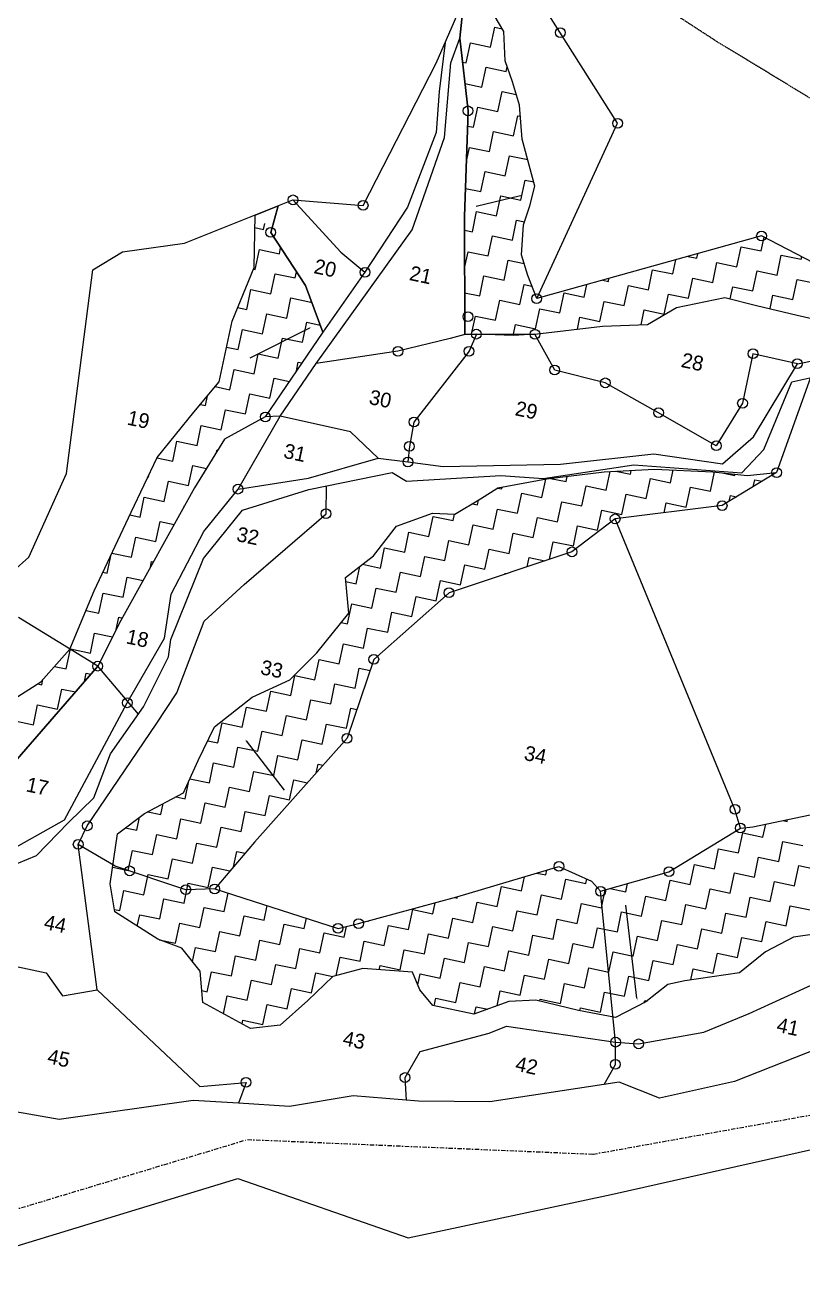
# Model space of a CAD drawing. Header units: metres. Extents: x 331641 to 336020, y 1791627 to 1796809.
# Drawn here: x 334466 to 335363, y 1794570 to 1796014 of the extents above; entities that cross this region are included whole.
import ezdxf
from ezdxf.enums import TextEntityAlignment as Align

# ---------------------------------------------------------------- set-up
doc = ezdxf.new("R2010")
doc.units = ezdxf.units.M
doc.header["$MEASUREMENT"] = 0
doc.linetypes.add('DASHDOT', pattern=[1, 0.5, -0.25, 0, -0.25])
doc.linetypes.add('DASHED', pattern=[0.75, 0.5, -0.25])
for name, color, linetype in [('LINE_FOOTPATH', 1, 'DASHED'), ('POLY_HATCH', 12, 'Continuous'), ('POLY_PARCEL', 6, 'Continuous'), ('POLY_WATER', 4, 'Continuous'), ('SYM_ARROW', 1, 'Continuous'), ('TEXT_PARCEL', 7, 'Continuous'), ('V_BOUND_LINE', 7, 'Continuous'), ('V_BOUND_STREAM_LINE', 7, 'DASHDOT')]:
    doc.layers.add(name, color=color, linetype=linetype)
doc.styles.add('TEXT_MAP', font='', dxfattribs={"height": 0.3})
doc.styles.get('TEXT_MAP').set_extended_font_data('Kruti Dev 050')

msp = doc.modelspace()

# ---------------------------------------------------------------- linework, layer by layer
for centre in [(335083.2, 1796004.7), (334976.8, 1795914.5), (335149.4, 1795900.2), (334774.8, 1795811.8), (334855.8, 1795805.4), (334749.1, 1795774.3), (335315.4, 1795770.2), (334857.9, 1795728.2), (335056, 1795697.9), (334976.7, 1795677.1), (334986.4, 1795656.9), (335054, 1795656.8), (334895.9, 1795637.1), (334978, 1795637.1), (335305.5, 1795634.3), (335076.8, 1795615.5), (335356.8, 1795622.8), (335135.1, 1795600.7), (335196.6, 1795566.2), (335293.5, 1795577.2), (334742.9, 1795561.4), (334914.4, 1795555.5), (334909.2, 1795527.4), (335263.2, 1795528.1), (334907.4, 1795509.5), (335332.8, 1795497.2), (334711.4, 1795478.1), (335270, 1795459.1), (334813, 1795449.7), (335146.5, 1795443.8), (335096.7, 1795405.7), (334954.9, 1795358.6), (334868.1, 1795281.7), (334549.6, 1795273.9), (334583.7, 1795231.6), (334837.2, 1795190.7), (335284.7, 1795108.6), (334537.5, 1795089.7), (335291, 1795087.1), (334527, 1795068.3), (334586.3, 1795037.7), (335081.7, 1795042.8), (335208.6, 1795036.7), (334651.2, 1795016), (334684.5, 1795016.9), (335129.7, 1795014.2), (334850.5, 1794976.9), (334826.8, 1794971.4), (335147, 1794840.1), (335173.6, 1794838.1), (335146.8, 1794814.5), (334720.7, 1794793.7), (334904.1, 1794799.3)]:
    msp.add_circle(centre, 5.63)
at = {"layer": 'LINE_FOOTPATH', "ltscale": 0.5}
for p, q in [((335175.5, 1796052), (335264.3, 1795994.3)), ((335264.3, 1795994.3), (335307.3, 1795968.3)), ((335307.3, 1795968.3), (335390.7, 1795917.5))]:
    msp.add_line(p, q, dxfattribs=at)
at = {"layer": 'POLY_HATCH'}
for p, q in [((334971.8, 1796042.2), (334967.3, 1795998.2)), ((335018, 1796006.2), (335006.9, 1796024.8)), ((335019.5, 1795972.1), (335018, 1796006.2)), ((334967.3, 1795998.2), (334976.8, 1795914.5)), ((335028.1, 1795947.9), (335019.5, 1795972.1)), ((335036.2, 1795921.2), (335028.1, 1795947.9)), ((335039.2, 1795881.8), (335036.2, 1795921.2)), ((334976.8, 1795914.5), (334972.8, 1795792.5)), ((335054, 1795827.5), (335039.2, 1795881.8)), ((335048, 1795805.1), (335054, 1795827.5)), ((334731.2, 1795794.3), (334757.7, 1795805)), ((334757.7, 1795805), (334749.1, 1795774.3)), ((335040.8, 1795782.9), (335048, 1795805.1)), ((334730, 1795733.8), (334731.2, 1795794.3)), ((334972.8, 1795792.5), (334973, 1795656.4)), ((334749.1, 1795774.3), (334789.1, 1795712.9)), ((335038.5, 1795748.4), (335040.8, 1795782.9)), ((335315.4, 1795770.2), (335056, 1795697.9)), ((335412.4, 1795720), (335315.4, 1795770.2)), ((335045.9, 1795724.4), (335038.5, 1795748.4)), ((334704.6, 1795672), (334730, 1795733.8)), ((335056, 1795697.9), (335045.9, 1795724.4)), ((334789.1, 1795712.9), (334809.2, 1795659.2)), ((335183.9, 1795668), (335217.3, 1795687.7)), ((335217.3, 1795687.7), (335273.1, 1795699.1)), ((335273.1, 1795699.1), (335309.6, 1795690)), ((335309.6, 1795690), (335356.5, 1795678.8)), ((335356.5, 1795678.8), (335418.7, 1795664.6)), ((334689.8, 1795601.7), (334704.6, 1795672)), ((334809.2, 1795659.2), (334742.9, 1795561.4)), ((335054, 1795656.8), (335132, 1795666)), ((335132, 1795666), (335183.9, 1795668)), ((334973, 1795656.4), (334986.4, 1795656.9)), ((334986.4, 1795656.9), (335054, 1795656.8)), ((334660.3, 1795566.8), (334689.8, 1795601.7)), ((334618, 1795514.4), (334660.3, 1795566.8)), ((334742.9, 1795561.4), (334696, 1795535.7)), ((334696, 1795535.7), (334661.1, 1795479.6)), ((334588, 1795451.4), (334618, 1795514.4)), ((335133.7, 1795497.9), (335192, 1795501.3)), ((335192, 1795501.3), (335259.4, 1795498.1)), ((335011.2, 1795479.4), (335067.2, 1795489.9)), ((335067.2, 1795489.9), (335133.7, 1795497.9)), ((335259.4, 1795498.1), (335298.7, 1795493.8)), ((335332.8, 1795497.2), (335270, 1795459.1)), ((335298.7, 1795493.8), (335332.8, 1795497.2)), ((334661.1, 1795479.6), (334576.2, 1795326.5)), ((334991.1, 1795466.8), (335011.2, 1795479.4)), ((334961.7, 1795449.1), (334991.1, 1795466.8)), ((335270, 1795459.1), (335146.5, 1795443.8)), ((334545.5, 1795360.7), (334588, 1795451.4)), ((334894.3, 1795435.5), (334935.8, 1795450.5)), ((334935.8, 1795450.5), (334961.7, 1795449.1)), ((335146.5, 1795443.8), (335096.7, 1795405.7)), ((334867.7, 1795401.2), (334894.3, 1795435.5)), ((334835.5, 1795376), (334867.7, 1795401.2)), ((335096.7, 1795405.7), (334954.9, 1795358.6)), ((334839.2, 1795335.1), (334835.5, 1795376)), ((334517.5, 1795293.5), (334545.5, 1795360.7)), ((334954.9, 1795358.6), (334868.1, 1795281.7)), ((334576.2, 1795326.5), (334549.6, 1795273.9)), ((334802.2, 1795289.2), (334839.2, 1795335.1)), ((334483.9, 1795255.8), (334517.5, 1795293.5)), ((334771.1, 1795258), (334802.2, 1795289.2)), ((334549.6, 1795273.9), (334422, 1795127.1)), ((334868.1, 1795281.7), (334837.2, 1795190.7)), ((334412.6, 1795210.6), (334483.9, 1795255.8)), ((334727.9, 1795238.1), (334771.1, 1795258)), ((334684.4, 1795203.8), (334727.9, 1795238.1)), ((334665.3, 1795165), (334684.4, 1795203.8)), ((334837.2, 1795190.7), (334730.6, 1795070.8)), ((334648.7, 1795127.8), (334665.3, 1795165)), ((334603.4, 1795103.9), (334648.7, 1795127.8)), ((335305.3, 1795088.4), (335420.4, 1795112.9)), ((334572.3, 1795080.3), (334603.4, 1795103.9)), ((335208.6, 1795036.7), (335291, 1795087.1)), ((335291, 1795087.1), (335305.3, 1795088.4)), ((334564.1, 1795022.7), (334572.3, 1795080.3)), ((334730.6, 1795070.8), (334684.5, 1795016.9)), ((334963.9, 1795007.6), (335081.7, 1795042.8)), ((335081.7, 1795042.8), (335119.3, 1795025.9)), ((335119.3, 1795025.9), (335129.7, 1795014.2)), ((335129.7, 1795014.2), (335208.6, 1795036.7)), ((334569.4, 1794990.4), (334564.1, 1795022.7)), ((334684.5, 1795016.9), (334826.8, 1794971.4)), ((334850.5, 1794976.9), (334963.9, 1795007.6)), ((334619.1, 1794958.8), (334569.4, 1794990.4)), ((334826.8, 1794971.4), (334850.5, 1794976.9)), ((335406.3, 1794968.9), (335352.3, 1794961.2)), ((334646.6, 1794948.6), (334619.1, 1794958.8)), ((335352.3, 1794961.2), (335320.1, 1794944.1)), ((334667.7, 1794922.1), (334646.6, 1794948.6)), ((335320.1, 1794944.1), (335289.9, 1794920.1)), ((334855.4, 1794925), (334820.9, 1794916)), ((334912.8, 1794921), (334855.4, 1794925)), ((334670.8, 1794885.7), (334667.7, 1794922.1)), ((334820.9, 1794916), (334792.1, 1794888.3)), ((334921.3, 1794900.6), (334912.8, 1794921)), ((335226.8, 1794910.8), (335207.4, 1794906.7)), ((335289.9, 1794920.1), (335226.8, 1794910.8)), ((334936, 1794882.4), (334921.3, 1794900.6)), ((335207.4, 1794906.7), (335182.1, 1794886.5)), ((334725.9, 1794856), (334670.8, 1794885.7)), ((334792.1, 1794888.3), (334759.9, 1794859.8)), ((334983.4, 1794872.4), (334936, 1794882.4)), ((335023.9, 1794886.8), (334983.4, 1794872.4)), ((335055.1, 1794888.4), (335023.9, 1794886.8)), ((335104.4, 1794876.8), (335055.1, 1794888.4)), ((335182.1, 1794886.5), (335146.9, 1794868.4)), ((335146.9, 1794868.4), (335104.4, 1794876.8)), ((334759.9, 1794859.8), (334725.9, 1794856))]:
    msp.add_line(p, q, dxfattribs=at)
at = {"layer": 'POLY_HATCH', "linetype": 'Continuous'}
for p, q in [((335002.7, 1795988), (335007.6, 1796011.1)), ((335007.6, 1796011.1), (335016.1, 1796009.3)), ((334974.7, 1795969.7), (334979.6, 1795992.8)), ((334979.6, 1795992.8), (335002.7, 1795988)), ((334970.4, 1795970.6), (334974.7, 1795969.7)), ((334992.9, 1795941.7), (334997.8, 1795964.9)), ((334997.8, 1795964.9), (335020.9, 1795960)), ((335020.9, 1795960), (335022, 1795965.2)), ((334973.2, 1795945.9), (334992.9, 1795941.7)), ((335011.1, 1795913.8), (335016, 1795936.9)), ((335016, 1795936.9), (335032.5, 1795933.4)), ((334983.1, 1795895.5), (334988, 1795918.6)), ((334988, 1795918.6), (335011.1, 1795913.8)), ((335029.4, 1795885.8), (335034.2, 1795908.9)), ((335034.2, 1795908.9), (335037.2, 1795908.2)), ((334976.2, 1795897), (334983.1, 1795895.5)), ((335001.4, 1795867.5), (335006.2, 1795890.6)), ((335006.2, 1795890.6), (335029.4, 1795885.8)), ((334974.9, 1795856.5), (334978.3, 1795872.4)), ((334978.3, 1795872.4), (335001.4, 1795867.5)), ((335019.6, 1795839.5), (335024.5, 1795862.6)), ((335024.5, 1795862.6), (335045.6, 1795858.2)), ((334991.6, 1795821.3), (334996.5, 1795844.4)), ((334996.5, 1795844.4), (335019.6, 1795839.5)), ((335037.8, 1795811.5), (335042.7, 1795834.7)), ((335042.7, 1795834.7), (335052.6, 1795832.6)), ((334973.9, 1795825.1), (334991.6, 1795821.3)), ((335009.8, 1795793.3), (335014.7, 1795816.4)), ((335014.7, 1795816.4), (335037.8, 1795811.5)), ((334981.8, 1795775.1), (334986.7, 1795798.2)), ((334986.7, 1795798.2), (335009.8, 1795793.3)), ((335028, 1795765.3), (335032.9, 1795788.4)), ((335032.9, 1795788.4), (335042, 1795786.5)), ((334730.9, 1795779.8), (334741, 1795777.7)), ((334741, 1795777.7), (334742.4, 1795784.5)), ((334972.9, 1795777), (334981.8, 1795775.1)), ((335000.1, 1795747.1), (335004.9, 1795770.2)), ((335004.9, 1795770.2), (335028, 1795765.3)), ((335315.1, 1795752.9), (335318.4, 1795768.6)), ((334731.2, 1795731.5), (334736.1, 1795754.6)), ((334736.1, 1795754.6), (334759.2, 1795749.7)), ((334759.2, 1795749.7), (334760.6, 1795756.6)), ((334972.9, 1795732.9), (334976.9, 1795752)), ((334976.9, 1795752), (335000.1, 1795747.1)), ((335230.8, 1795746.6), (335240.9, 1795744.5)), ((335240.9, 1795744.5), (335242, 1795749.7)), ((335287.1, 1795734.7), (335292, 1795757.8)), ((335292, 1795757.8), (335315.1, 1795752.9)), ((335333.3, 1795724.9), (335338.2, 1795748.1)), ((335338.2, 1795748.1), (335361.3, 1795743.2)), ((335361.3, 1795743.2), (335362, 1795746.1)), ((334729.3, 1795731.9), (334731.2, 1795731.5)), ((335018.3, 1795719.1), (335023.2, 1795742.2)), ((335023.2, 1795742.2), (335041.6, 1795738.3)), ((335184.9, 1795708), (335189.8, 1795731.1)), ((335189.8, 1795731.1), (335212.9, 1795726.3)), ((335212.9, 1795726.3), (335216.4, 1795742.6)), ((335259.1, 1795716.5), (335264, 1795739.6)), ((335264, 1795739.6), (335287.1, 1795734.7)), ((334749.4, 1795703.5), (334754.3, 1795726.6)), ((334754.3, 1795726.6), (334777.4, 1795721.7)), ((334777.4, 1795721.7), (334778.9, 1795728.6)), ((334990.3, 1795700.9), (334995.2, 1795724)), ((334995.2, 1795724), (335018.3, 1795719.1)), ((335132.3, 1795719.2), (335138.7, 1795717.8)), ((335138.7, 1795717.8), (335139.4, 1795721.1)), ((335231.1, 1795698.3), (335236, 1795721.4)), ((335236, 1795721.4), (335259.1, 1795716.5)), ((335305.4, 1795706.7), (335310.2, 1795729.8)), ((335310.2, 1795729.8), (335333.3, 1795724.9)), ((335351.6, 1795697), (335356.5, 1795720.1)), ((335356.5, 1795720.1), (335379.6, 1795715.2)), ((334721.4, 1795685.3), (334726.3, 1795708.4)), ((334726.3, 1795708.4), (334749.4, 1795703.5)), ((334972.9, 1795704.6), (334990.3, 1795700.9)), ((335036.5, 1795691.1), (335041.4, 1795714.2)), ((335041.4, 1795714.2), (335050.5, 1795712.3)), ((335082.7, 1795681.4), (335087.6, 1795704.5)), ((335087.6, 1795704.5), (335110.7, 1795699.6)), ((335110.7, 1795699.6), (335113.8, 1795714)), ((335156.9, 1795689.8), (335161.8, 1795712.9)), ((335161.8, 1795712.9), (335184.9, 1795708)), ((335203.1, 1795680), (335208, 1795703.1)), ((335208, 1795703.1), (335231.1, 1795698.3)), ((335279.3, 1795697.6), (335282.2, 1795711.6)), ((335282.2, 1795711.6), (335305.4, 1795706.7)), ((335325.2, 1795686.3), (335328.5, 1795701.8)), ((335328.5, 1795701.8), (335351.6, 1795697)), ((334711, 1795687.5), (334721.4, 1795685.3)), ((334767.7, 1795675.5), (334772.5, 1795698.6)), ((334772.5, 1795698.6), (334795.6, 1795693.7)), ((334795.6, 1795693.7), (334795.9, 1795694.8)), ((335008.5, 1795672.9), (335013.4, 1795696)), ((335013.4, 1795696), (335036.5, 1795691.1)), ((335128.9, 1795671.6), (335133.8, 1795694.7)), ((335133.8, 1795694.7), (335156.9, 1795689.8)), ((334739.7, 1795657.3), (334744.5, 1795680.4)), ((334744.5, 1795680.4), (334767.7, 1795675.5)), ((334980.9, 1795656.7), (334985.4, 1795677.8)), ((334985.4, 1795677.8), (335008.5, 1795672.9)), ((335054.7, 1795663.1), (335059.6, 1795686.2)), ((335059.6, 1795686.2), (335082.7, 1795681.4)), ((335102.9, 1795662.6), (335105.8, 1795676.5)), ((335105.8, 1795676.5), (335128.9, 1795671.6)), ((335176.4, 1795667.7), (335180, 1795684.9)), ((335180, 1795684.9), (335203.1, 1795680)), ((334711.7, 1795639.1), (334716.6, 1795662.2)), ((334716.6, 1795662.2), (334739.7, 1795657.3)), ((334785.9, 1795647.5), (334790.8, 1795670.6)), ((334790.8, 1795670.6), (334806.1, 1795667.4)), ((335029.3, 1795656.8), (335031.6, 1795668)), ((335031.6, 1795668), (335054.7, 1795663.1)), ((334757.9, 1795629.3), (334762.8, 1795652.4)), ((334762.8, 1795652.4), (334785.9, 1795647.5)), ((334698.3, 1795641.9), (334711.7, 1795639.1)), ((334729.9, 1795611.1), (334734.8, 1795634.2)), ((334734.8, 1795634.2), (334757.9, 1795629.3)), ((334701.9, 1795592.8), (334706.8, 1795616)), ((334706.8, 1795616), (334729.9, 1795611.1)), ((334778.9, 1795614.6), (334781, 1795624.4)), ((334781, 1795624.4), (334785, 1795623.6)), ((334748.1, 1795583.1), (334753, 1795606.2)), ((334753, 1795606.2), (334770.7, 1795602.4)), ((334685.2, 1795596.4), (334701.9, 1795592.8)), ((334720.1, 1795564.9), (334725, 1795588)), ((334725, 1795588), (334748.1, 1795583.1)), ((334668, 1795575.9), (334673.9, 1795574.6)), ((334673.9, 1795574.6), (334676.2, 1795585.7)), ((334692.1, 1795546.6), (334697, 1795569.7)), ((334697, 1795569.7), (334720.1, 1795564.9)), ((334664.1, 1795528.4), (334669, 1795551.5)), ((334669, 1795551.5), (334692.1, 1795546.6)), ((334636.1, 1795510.2), (334641, 1795533.3)), ((334641, 1795533.3), (334664.1, 1795528.4)), ((334617.8, 1795514.1), (334636.1, 1795510.2)), ((334686.6, 1795520.7), (334687.2, 1795523.5)), ((334687.2, 1795523.5), (334688.3, 1795523.3)), ((334654.4, 1795482.2), (334659.3, 1795505.3)), ((334659.3, 1795505.3), (334675, 1795502)), ((335164.1, 1795495.2), (335165, 1795499.7)), ((335210.3, 1795485.4), (335213.4, 1795500.3)), ((334607.4, 1795492.1), (334608.2, 1795492)), ((334608.2, 1795492), (334608.8, 1795495.2)), ((334626.4, 1795464), (334631.3, 1795487.1)), ((334631.3, 1795487.1), (334654.4, 1795482.2)), ((335061.9, 1795468.5), (335066.4, 1795489.7)), ((335072.1, 1795490.5), (335089.9, 1795486.7)), ((335089.9, 1795486.7), (335091.1, 1795492.8)), ((335136.1, 1795476.9), (335140.6, 1795498.3)), ((335147.4, 1795498.7), (335164.1, 1795495.2)), ((335182.3, 1795467.2), (335187.2, 1795490.3)), ((335187.2, 1795490.3), (335210.3, 1795485.4)), ((335256.5, 1795475.6), (335261.2, 1795497.9)), ((335270, 1795496.9), (335284.5, 1795493.9)), ((335284.5, 1795493.9), (335284.8, 1795495.3)), ((335305.9, 1795480.9), (335307.6, 1795489)), ((335307.6, 1795489), (335316.3, 1795487.1)), ((335011, 1795479.2), (335015.7, 1795478.3)), ((335015.7, 1795478.3), (335016.1, 1795480.3)), ((335033.9, 1795450.3), (335038.8, 1795473.4)), ((335038.8, 1795473.4), (335061.9, 1795468.5)), ((335108.1, 1795458.7), (335113, 1795481.8)), ((335113, 1795481.8), (335136.1, 1795476.9)), ((335154.3, 1795449), (335159.2, 1795472.1)), ((335159.2, 1795472.1), (335182.3, 1795467.2)), ((335228.5, 1795457.4), (335233.4, 1795480.5)), ((335233.4, 1795480.5), (335256.5, 1795475.6)), ((335278.2, 1795464.1), (335279.6, 1795470.7)), ((335279.6, 1795470.7), (335286.7, 1795469.2)), ((334598.4, 1795445.7), (334603.3, 1795468.8)), ((334603.3, 1795468.8), (334626.4, 1795464)), ((334649.3, 1795458.3), (334649.5, 1795459.1)), ((334649.5, 1795459.1), (334649.7, 1795459)), ((334981.9, 1795461.2), (334987.7, 1795460)), ((334987.7, 1795460), (334988.8, 1795465.4)), ((335080.1, 1795440.5), (335085, 1795463.6)), ((335085, 1795463.6), (335108.1, 1795458.7)), ((335203, 1795450.8), (335205.4, 1795462.3)), ((335205.4, 1795462.3), (335228.5, 1795457.4)), ((334586.5, 1795448.3), (334598.4, 1795445.7)), ((334931.7, 1795423.6), (334936.6, 1795446.7)), ((334936.6, 1795446.7), (334959.7, 1795441.8)), ((334959.7, 1795441.8), (334961.2, 1795449.2)), ((335005.9, 1795432), (335010.8, 1795455.1)), ((335010.8, 1795455.1), (335033.9, 1795450.3)), ((335052.1, 1795422.3), (335057, 1795445.4)), ((335057, 1795445.4), (335080.1, 1795440.5)), ((335126.3, 1795430.7), (335131.2, 1795453.8)), ((335131.2, 1795453.8), (335154.3, 1795449)), ((334616.6, 1795417.7), (334621.5, 1795440.9)), ((334621.5, 1795440.9), (334637.7, 1795437.4)), ((334903.7, 1795405.4), (334908.6, 1795428.5)), ((334908.6, 1795428.5), (334931.7, 1795423.6)), ((334977.9, 1795413.8), (334982.8, 1795436.9)), ((334982.8, 1795436.9), (335005.9, 1795432)), ((335098.3, 1795412.5), (335103.2, 1795435.6)), ((335103.2, 1795435.6), (335126.3, 1795430.7)), ((334588.6, 1795399.5), (334593.5, 1795422.6)), ((334593.5, 1795422.6), (334616.6, 1795417.7)), ((334949.9, 1795395.6), (334954.8, 1795418.7)), ((334954.8, 1795418.7), (334977.9, 1795413.8)), ((335024.1, 1795404), (335029, 1795427.2)), ((335029, 1795427.2), (335052.1, 1795422.3)), ((335070.9, 1795397.2), (335075.2, 1795417.4)), ((335075.2, 1795417.4), (335098.3, 1795412.5)), ((334560.6, 1795381.3), (334565.1, 1795402.7)), ((334565.9, 1795404.3), (334588.6, 1795399.5)), ((334875.7, 1795387.1), (334880.6, 1795410.2)), ((334880.6, 1795410.2), (334903.7, 1795405.4)), ((334921.9, 1795377.4), (334926.8, 1795400.5)), ((334926.8, 1795400.5), (334949.9, 1795395.6)), ((334996.1, 1795385.8), (335001, 1795408.9)), ((335001, 1795408.9), (335024.1, 1795404)), ((335045, 1795388.5), (335047.2, 1795399.2)), ((335047.2, 1795399.2), (335065.4, 1795395.3)), ((334610.3, 1795388), (334611.7, 1795394.6)), ((334611.7, 1795394.6), (334613.8, 1795394.2)), ((334847.7, 1795368.9), (334851.9, 1795388.8)), ((334855.2, 1795391.5), (334875.7, 1795387.1)), ((334968.1, 1795367.6), (334973, 1795390.7)), ((334973, 1795390.7), (334996.1, 1795385.8)), ((334555.6, 1795382.4), (334560.6, 1795381.3)), ((334578.8, 1795353.3), (334583.7, 1795376.4)), ((334583.7, 1795376.4), (334601.8, 1795372.6)), ((334835.9, 1795371.4), (334847.7, 1795368.9)), ((334893.9, 1795359.1), (334898.8, 1795382.2)), ((334898.8, 1795382.2), (334921.9, 1795377.4)), ((334940.1, 1795349.4), (334945, 1795372.5)), ((334945, 1795372.5), (334968.1, 1795367.6)), ((335019, 1795379.9), (335019.2, 1795380.9)), ((335019.2, 1795380.9), (335020.9, 1795380.6)), ((334550.9, 1795335.1), (334555.7, 1795358.2)), ((334555.7, 1795358.2), (334578.8, 1795353.3)), ((334865.9, 1795340.9), (334870.8, 1795364)), ((334870.8, 1795364), (334893.9, 1795359.1)), ((334837.9, 1795322.7), (334842.8, 1795345.8)), ((334842.8, 1795345.8), (334865.9, 1795340.9)), ((334912.1, 1795331.1), (334917, 1795354.3)), ((334917, 1795354.3), (334940.1, 1795349.4)), ((334536.1, 1795338.2), (334550.9, 1795335.1)), ((334571, 1795316.2), (334574, 1795330.2)), ((334574, 1795330.2), (334577.8, 1795329.4)), ((334884.1, 1795312.9), (334889, 1795336)), ((334889, 1795336), (334912.1, 1795331.1)), ((334541.1, 1795288.9), (334546, 1795312)), ((334546, 1795312), (334566.7, 1795307.6)), ((334830.4, 1795324.3), (334837.9, 1795322.7)), ((334856.2, 1795294.7), (334861, 1795317.8)), ((334861, 1795317.8), (334884.1, 1795312.9)), ((334828.2, 1795276.5), (334833, 1795299.6)), ((334833, 1795299.6), (334856.2, 1795294.7)), ((334513.1, 1795270.6), (334518, 1795293.7)), ((334518, 1795293.7), (334541.1, 1795288.9)), ((334499.7, 1795273.5), (334513.1, 1795270.6)), ((334800.2, 1795258.2), (334805.1, 1795281.4)), ((334805.1, 1795281.4), (334828.2, 1795276.5)), ((334846.4, 1795248.5), (334851.3, 1795271.6)), ((334851.3, 1795271.6), (334863.8, 1795268.9)), ((334485.1, 1795252.4), (334486.4, 1795258.5)), ((334534.2, 1795256.2), (334536.2, 1795265.8)), ((334536.2, 1795265.8), (334541.5, 1795264.6)), ((334772.2, 1795240), (334777.1, 1795263.1)), ((334777.1, 1795263.1), (334800.2, 1795258.2)), ((334480.3, 1795253.4), (334485.1, 1795252.4)), ((334503.3, 1795224.4), (334508.2, 1795247.5)), ((334508.2, 1795247.5), (334523.8, 1795244.2)), ((334744.2, 1795221.8), (334749.1, 1795244.9)), ((334749.1, 1795244.9), (334772.2, 1795240)), ((334818.4, 1795230.3), (334823.3, 1795253.4)), ((334823.3, 1795253.4), (334846.4, 1795248.5)), ((334475.3, 1795206.2), (334480.2, 1795229.3)), ((334480.2, 1795229.3), (334503.3, 1795224.4)), ((334716.2, 1795203.6), (334721.1, 1795226.7)), ((334721.1, 1795226.7), (334744.2, 1795221.8)), ((334790.4, 1795212), (334795.3, 1795235.1)), ((334795.3, 1795235.1), (334818.4, 1795230.3)), ((334836.6, 1795202.3), (334841.5, 1795225.4)), ((334841.5, 1795225.4), (334848.5, 1795223.9)), ((334452.2, 1795211.1), (334475.3, 1795206.2)), ((334762.4, 1795193.8), (334767.3, 1795216.9)), ((334767.3, 1795216.9), (334790.4, 1795212)), ((334688.2, 1795185.3), (334693.1, 1795208.5)), ((334693.1, 1795208.5), (334716.2, 1795203.6)), ((334734.4, 1795175.6), (334739.3, 1795198.7)), ((334739.3, 1795198.7), (334762.4, 1795193.8)), ((334808.6, 1795184), (334813.5, 1795207.1)), ((334813.5, 1795207.1), (334836.6, 1795202.3)), ((334470.4, 1795183.1), (334470.6, 1795183)), ((334470.4, 1795182.8), (334470.4, 1795183.1)), ((334676.5, 1795187.8), (334688.2, 1795185.3)), ((334780.6, 1795165.8), (334785.5, 1795188.9)), ((334785.5, 1795188.9), (334808.6, 1795184)), ((334706.4, 1795157.4), (334711.3, 1795180.5)), ((334711.3, 1795180.5), (334734.4, 1795175.6)), ((334752.6, 1795147.6), (334757.5, 1795170.7)), ((334757.5, 1795170.7), (334780.6, 1795165.8)), ((334678.4, 1795139.1), (334683.3, 1795162.2)), ((334683.3, 1795162.2), (334706.4, 1795157.4)), ((334801.6, 1795150.6), (334803.7, 1795160.9)), ((334803.7, 1795160.9), (334809.6, 1795159.7)), ((334650.4, 1795120.9), (334654.8, 1795141.5)), ((334655.9, 1795143.9), (334678.4, 1795139.1)), ((334724.6, 1795129.4), (334729.5, 1795152.5)), ((334729.5, 1795152.5), (334752.6, 1795147.6)), ((334770.9, 1795119.6), (334775.7, 1795142.7)), ((334775.7, 1795142.7), (334791.6, 1795139.4)), ((334696.7, 1795111.1), (334701.5, 1795134.2)), ((334701.5, 1795134.2), (334724.6, 1795129.4)), ((334742.9, 1795101.4), (334747.8, 1795124.5)), ((334747.8, 1795124.5), (334770.9, 1795119.6)), ((334622.4, 1795102.7), (334625.1, 1795115.3)), ((334639.9, 1795123.1), (334650.4, 1795120.9)), ((334668.7, 1795092.9), (334673.5, 1795116)), ((334673.5, 1795116), (334696.7, 1795111.1)), ((334594.5, 1795084.5), (334597.6, 1795099.5)), ((334607.2, 1795105.9), (334622.4, 1795102.7)), ((334640.7, 1795074.7), (334645.6, 1795097.8)), ((334645.6, 1795097.8), (334668.7, 1795092.9)), ((334714.9, 1795083.1), (334719.8, 1795106.3)), ((334719.8, 1795106.3), (334742.9, 1795101.4)), ((335340.2, 1795095.8), (335345, 1795094.8)), ((335345, 1795094.8), (335345.5, 1795096.9)), ((334581.4, 1795087.2), (334594.5, 1795084.5)), ((334686.9, 1795064.9), (334691.8, 1795088)), ((334691.8, 1795088), (334714.9, 1795083.1)), ((335289, 1795058.4), (335293.9, 1795081.5)), ((335293.9, 1795081.5), (335317, 1795076.6)), ((335317, 1795076.6), (335320.2, 1795091.6)), ((334612.7, 1795056.5), (334617.6, 1795079.6)), ((334617.6, 1795079.6), (334640.7, 1795074.7)), ((334658.9, 1795046.7), (334663.8, 1795069.8)), ((334663.8, 1795069.8), (334686.9, 1795064.9)), ((335335.2, 1795048.6), (335340.1, 1795071.7)), ((335340.1, 1795071.7), (335363.2, 1795066.8)), ((334584.7, 1795038.2), (334589.6, 1795061.3)), ((334589.6, 1795061.3), (334612.7, 1795056.5)), ((334706.3, 1795042.4), (334710, 1795060)), ((334710, 1795060), (334719.6, 1795058)), ((335261, 1795040.1), (335265.9, 1795063.2)), ((335265.9, 1795063.2), (335289, 1795058.4)), ((335307.3, 1795030.4), (335312.1, 1795053.5)), ((335312.1, 1795053.5), (335335.2, 1795048.6)), ((334566.9, 1795042), (334584.7, 1795038.2)), ((334630.9, 1795028.5), (334635.8, 1795051.6)), ((334635.8, 1795051.6), (334658.9, 1795046.7)), ((334677.1, 1795018.7), (334682, 1795041.8)), ((334682, 1795041.8), (334702.1, 1795037.6)), ((335066.4, 1795033), (335067.6, 1795038.6)), ((335233, 1795021.9), (335237.9, 1795045)), ((335237.9, 1795045), (335261, 1795040.1)), ((335353.5, 1795020.6), (335358.4, 1795043.7)), ((335358.4, 1795043.7), (335381.5, 1795038.8)), ((334602.9, 1795010.2), (334607.8, 1795033.4)), ((334607.8, 1795033.4), (334630.9, 1795028.5)), ((334649.1, 1795000.5), (334654, 1795023.6)), ((334654, 1795023.6), (334677.1, 1795018.7)), ((335038.4, 1795014.8), (335041.8, 1795030.9)), ((335056.1, 1795035.2), (335066.4, 1795033)), ((335084.6, 1795005), (335089.5, 1795028.1)), ((335089.5, 1795028.1), (335112.6, 1795023.2)), ((335112.6, 1795023.2), (335113.7, 1795028.4)), ((335205, 1795003.7), (335209.9, 1795026.8)), ((335209.9, 1795026.8), (335233, 1795021.9)), ((335279.3, 1795012.1), (335284.1, 1795035.3)), ((335284.1, 1795035.3), (335307.3, 1795030.4)), ((335325.5, 1795002.4), (335330.4, 1795025.5)), ((335330.4, 1795025.5), (335353.5, 1795020.6)), ((334574.9, 1794992), (334579.8, 1795015.1)), ((334579.8, 1795015.1), (334602.9, 1795010.2)), ((334695.3, 1794990.7), (334699.9, 1795012)), ((335010.4, 1794996.5), (335015.3, 1795019.6)), ((335015.3, 1795019.6), (335038.4, 1795014.8)), ((335056.6, 1794986.8), (335061.5, 1795009.9)), ((335061.5, 1795009.9), (335084.6, 1795005)), ((335130.8, 1794995.2), (335135.2, 1795015.7)), ((335140.6, 1795017.3), (335158.8, 1795013.5)), ((335158.8, 1795013.5), (335160.9, 1795023.1)), ((335251.3, 1794993.9), (335256.2, 1795017)), ((335256.2, 1795017), (335279.3, 1795012.1)), ((334621.1, 1794982.2), (334626, 1795005.4)), ((334626, 1795005.4), (334649.1, 1795000.5)), ((334667.3, 1794972.5), (334672.2, 1794995.6)), ((334672.2, 1794995.6), (334695.3, 1794990.7)), ((334741.6, 1794980.9), (334745.1, 1794997.6)), ((334936.2, 1794988.1), (334938.9, 1795000.8)), ((334961.4, 1795006.9), (334964.2, 1795006.3)), ((334964.2, 1795006.3), (334964.5, 1795007.8)), ((334982.4, 1794978.3), (334987.3, 1795001.4)), ((334987.3, 1795001.4), (335010.4, 1794996.5)), ((335102.8, 1794977), (335107.7, 1795000.1)), ((335107.7, 1795000.1), (335130.8, 1794995.2)), ((335177.1, 1794985.5), (335181.9, 1795008.6)), ((335181.9, 1795008.6), (335205, 1795003.7)), ((335223.3, 1794975.7), (335228.2, 1794998.8)), ((335228.2, 1794998.8), (335251.3, 1794993.9)), ((335297.5, 1794984.1), (335302.4, 1795007.3)), ((335302.4, 1795007.3), (335325.5, 1795002.4)), ((335343.7, 1794974.4), (335348.6, 1794997.5)), ((335348.6, 1794997.5), (335371.7, 1794992.6)), ((334568.9, 1794993.3), (334574.9, 1794992)), ((334595.2, 1794974), (334598, 1794987.1)), ((334598, 1794987.1), (334621.1, 1794982.2)), ((334713.6, 1794962.7), (334718.5, 1794985.8)), ((334718.5, 1794985.8), (334741.6, 1794980.9)), ((334787.8, 1794971.2), (334790.3, 1794983.1)), ((334862, 1794979.6), (334862.1, 1794980)), ((334908.2, 1794969.9), (334913.1, 1794993)), ((334913.1, 1794993), (334936.2, 1794988.1)), ((334954.4, 1794960.1), (334959.3, 1794983.2)), ((334959.3, 1794983.2), (334982.4, 1794978.3)), ((335028.6, 1794968.5), (335033.5, 1794991.7)), ((335033.5, 1794991.7), (335056.6, 1794986.8)), ((335074.9, 1794958.8), (335079.7, 1794981.9)), ((335079.7, 1794981.9), (335102.8, 1794977)), ((335149.1, 1794967.2), (335153.9, 1794990.3)), ((335153.9, 1794990.3), (335177.1, 1794985.5)), ((335195.3, 1794957.5), (335200.2, 1794980.6)), ((335200.2, 1794980.6), (335223.3, 1794975.7)), ((335269.5, 1794965.9), (335274.4, 1794989)), ((335274.4, 1794989), (335297.5, 1794984.1)), ((334639.4, 1794954.3), (334644.2, 1794977.4)), ((334644.2, 1794977.4), (334667.3, 1794972.5)), ((334685.6, 1794944.5), (334690.5, 1794967.6)), ((334690.5, 1794967.6), (334713.6, 1794962.7)), ((334759.8, 1794952.9), (334764.7, 1794976.1)), ((334764.7, 1794976.1), (334787.8, 1794971.2)), ((334806, 1794943.2), (334810.9, 1794966.3)), ((334810.9, 1794966.3), (334834, 1794961.4)), ((334834, 1794961.4), (334836.6, 1794973.7)), ((334861.2, 1794979.8), (334862, 1794979.6)), ((334880.2, 1794951.6), (334885.1, 1794974.7)), ((334885.1, 1794974.7), (334908.2, 1794969.9)), ((335000.6, 1794950.3), (335005.5, 1794973.4)), ((335005.5, 1794973.4), (335028.6, 1794968.5)), ((335121.1, 1794949), (335126, 1794972.1)), ((335126, 1794972.1), (335149.1, 1794967.2)), ((335241.5, 1794947.7), (335246.4, 1794970.8)), ((335246.4, 1794970.8), (335269.5, 1794965.9)), ((335315.7, 1794956.2), (335320.6, 1794979.3)), ((335320.6, 1794979.3), (335343.7, 1794974.4)), ((334620.6, 1794958.2), (334639.4, 1794954.3)), ((334731.8, 1794934.7), (334736.7, 1794957.8)), ((334736.7, 1794957.8), (334759.8, 1794952.9)), ((334852.2, 1794933.4), (334857.1, 1794956.5)), ((334857.1, 1794956.5), (334880.2, 1794951.6)), ((334926.4, 1794941.9), (334931.3, 1794965)), ((334931.3, 1794965), (334954.4, 1794960.1)), ((334972.6, 1794932.1), (334977.5, 1794955.2)), ((334977.5, 1794955.2), (335000.6, 1794950.3)), ((335046.9, 1794940.6), (335051.7, 1794963.7)), ((335051.7, 1794963.7), (335074.9, 1794958.8)), ((335093.1, 1794930.8), (335098, 1794953.9)), ((335098, 1794953.9), (335121.1, 1794949)), ((335167.3, 1794939.2), (335172.2, 1794962.4)), ((335172.2, 1794962.4), (335195.3, 1794957.5)), ((335213.5, 1794929.5), (335218.4, 1794952.6)), ((335218.4, 1794952.6), (335241.5, 1794947.7)), ((335287.7, 1794937.9), (335292.6, 1794961)), ((335292.6, 1794961), (335315.7, 1794956.2)), ((334659, 1794933), (334662.5, 1794949.4)), ((334662.5, 1794949.4), (334685.6, 1794944.5)), ((334703.8, 1794916.5), (334708.7, 1794939.6)), ((334708.7, 1794939.6), (334731.8, 1794934.7)), ((334778, 1794925), (334782.9, 1794948.1)), ((334782.9, 1794948.1), (334806, 1794943.2)), ((334824.6, 1794917), (334829.1, 1794938.3)), ((334829.1, 1794938.3), (334852.2, 1794933.4)), ((334898.4, 1794923.6), (334903.3, 1794946.7)), ((334903.3, 1794946.7), (334926.4, 1794941.9)), ((334944.7, 1794913.9), (334949.5, 1794937)), ((334949.5, 1794937), (334972.6, 1794932.1)), ((335018.9, 1794922.3), (335023.8, 1794945.4)), ((335023.8, 1794945.4), (335046.9, 1794940.6)), ((335139.3, 1794921), (335144.2, 1794944.1)), ((335144.2, 1794944.1), (335167.3, 1794939.2)), ((335259.7, 1794919.7), (335264.6, 1794942.8)), ((335264.6, 1794942.8), (335287.7, 1794937.9)), ((334750, 1794906.7), (334754.9, 1794929.8)), ((334754.9, 1794929.8), (334778, 1794925)), ((334874.3, 1794923.7), (334875.3, 1794928.5)), ((334875.3, 1794928.5), (334898.4, 1794923.6)), ((334990.9, 1794904.1), (334995.8, 1794927.2)), ((334995.8, 1794927.2), (335018.9, 1794922.3)), ((335065.1, 1794912.6), (335070, 1794935.7)), ((335070, 1794935.7), (335093.1, 1794930.8)), ((335111.3, 1794902.8), (335116.2, 1794925.9)), ((335116.2, 1794925.9), (335139.3, 1794921)), ((335185.5, 1794911.3), (335190.4, 1794934.4)), ((335190.4, 1794934.4), (335213.5, 1794929.5)), ((335233.9, 1794911.8), (335236.6, 1794924.6)), ((335236.6, 1794924.6), (335259.7, 1794919.7)), ((334675.8, 1794898.3), (334680.7, 1794921.4)), ((334680.7, 1794921.4), (334703.8, 1794916.5)), ((334722, 1794888.5), (334726.9, 1794911.6)), ((334726.9, 1794911.6), (334750, 1794906.7)), ((334796.2, 1794897), (334801.1, 1794920.1)), ((334801.1, 1794920.1), (334820.8, 1794915.9)), ((334918.9, 1794906.3), (334921.5, 1794918.8)), ((334921.5, 1794918.8), (334944.7, 1794913.9)), ((334962.9, 1794885.9), (334967.8, 1794909)), ((334967.8, 1794909), (334990.9, 1794904.1)), ((335037.1, 1794894.3), (335042, 1794917.4)), ((335042, 1794917.4), (335065.1, 1794912.6)), ((335157.5, 1794893), (335162.4, 1794916.1)), ((335162.4, 1794916.1), (335185.5, 1794911.3)), ((334669.6, 1794899.6), (334675.8, 1794898.3)), ((334694.6, 1794872.9), (334698.9, 1794893.4)), ((334698.9, 1794893.4), (334722, 1794888.5)), ((334768.2, 1794878.7), (334773.1, 1794901.8)), ((334773.1, 1794901.8), (334796.2, 1794897)), ((335010.3, 1794882), (335014, 1794899.2)), ((335014, 1794899.2), (335037.1, 1794894.3)), ((335083.3, 1794884.6), (335088.2, 1794907.7)), ((335088.2, 1794907.7), (335111.3, 1794902.8)), ((335129.5, 1794874.8), (335134.4, 1794897.9)), ((335134.4, 1794897.9), (335157.5, 1794893)), ((334740.2, 1794860.5), (334745.1, 1794883.6)), ((334745.1, 1794883.6), (334768.2, 1794878.7)), ((334937.9, 1794882), (334939.8, 1794890.8)), ((334939.8, 1794890.8), (334962.9, 1794885.9)), ((334984.2, 1794872.7), (334986, 1794881)), ((334986, 1794881), (334999.5, 1794878.1)), ((335059.7, 1794887.3), (335060.2, 1794889.5)), ((335060.2, 1794889.5), (335083.3, 1794884.6)), ((335105.7, 1794876.5), (335106.4, 1794879.7)), ((335106.4, 1794879.7), (335129.5, 1794874.8)), ((335180.1, 1794885.4), (335180.6, 1794888.1)), ((335180.6, 1794888.1), (335183.4, 1794887.5)), ((334716.2, 1794861.2), (334717.1, 1794865.4)), ((334717.1, 1794865.4), (334740.2, 1794860.5))]:
    msp.add_line(p, q, dxfattribs=at)
at = {"layer": 'POLY_PARCEL'}
for p, q in [((335149.4, 1795900.2), (335065.4, 1796032.4)), ((334976.8, 1795914.5), (334967.3, 1795998.2)), ((334972.8, 1795792.5), (334976.8, 1795914.5)), ((335056, 1795697.9), (335149.4, 1795900.2)), ((334749.1, 1795774.3), (334757.7, 1795805)), ((334774.8, 1795811.8), (334830.1, 1795751.3)), ((334973, 1795656.4), (334972.8, 1795792.5)), ((334789.1, 1795712.9), (334749.1, 1795774.3)), ((335315.4, 1795770.2), (335056, 1795697.9)), ((335412.4, 1795720), (335315.4, 1795770.2)), ((334830.1, 1795751.3), (334857.9, 1795728.2)), ((334809.2, 1795659.2), (334789.1, 1795712.9)), ((334956.2, 1795651.7), (334895.9, 1795637.1)), ((334973, 1795656.4), (334956.2, 1795651.7)), ((334986.4, 1795656.9), (334973, 1795656.4)), ((334986.4, 1795656.9), (334978, 1795637.1)), ((335029.2, 1795655.3), (334986.4, 1795656.9)), ((335054, 1795656.8), (335029.2, 1795655.3)), ((335076.8, 1795615.5), (335054, 1795656.8)), ((334895.9, 1795637.1), (334801.7, 1795623)), ((334978, 1795637.1), (334914.4, 1795555.5)), ((335305.5, 1795634.3), (335293.5, 1795577.2)), ((335356.8, 1795622.8), (335305.5, 1795634.3)), ((335135.1, 1795600.7), (335076.8, 1795615.5)), ((335196.6, 1795566.2), (335135.1, 1795600.7)), ((335372, 1795606.8), (335332.8, 1795497.2)), ((335293.5, 1795577.2), (335263.2, 1795528.1)), ((334742.9, 1795561.4), (334696, 1795535.7)), ((334711.4, 1795478.1), (334760, 1795562.3)), ((334841.2, 1795544), (334760, 1795562.3)), ((335263.2, 1795528.1), (335196.6, 1795566.2)), ((334873.3, 1795513.7), (334841.2, 1795544)), ((334914.4, 1795555.5), (334909.2, 1795527.4)), ((334696, 1795535.7), (334661.1, 1795479.6)), ((334909.2, 1795527.4), (334907.4, 1795509.5)), ((335332.8, 1795497.2), (335270, 1795459.1)), ((334661.1, 1795479.6), (334576.2, 1795326.5)), ((334813, 1795449.7), (334813.4, 1795481.9)), ((335270, 1795459.1), (335146.5, 1795443.8)), ((334718.4, 1795368), (334813, 1795449.7)), ((335146.5, 1795443.8), (335096.7, 1795405.7)), ((335284.7, 1795108.6), (335146.5, 1795443.8)), ((335096.7, 1795405.7), (334954.9, 1795358.6)), ((334672.3, 1795325.6), (334718.4, 1795368)), ((334954.9, 1795358.6), (334868.1, 1795281.7)), ((334549.6, 1795273.9), (334458, 1795329.9)), ((334576.2, 1795326.5), (334549.6, 1795273.9)), ((334640.8, 1795243.1), (334672.3, 1795325.6)), ((334422, 1795127.1), (334549.6, 1795273.9)), ((334596.5, 1795218.6), (334549.6, 1795273.9)), ((334868.1, 1795281.7), (334837.2, 1795190.7)), ((334617.1, 1795207), (334640.8, 1795243.1)), ((334537.5, 1795089.7), (334617.1, 1795207)), ((334837.2, 1795190.7), (334730.6, 1795070.8)), ((335305.3, 1795088.4), (335420.4, 1795112.9)), ((335291, 1795087.1), (335284.7, 1795108.6)), ((334527, 1795068.3), (334537.5, 1795089.7)), ((335208.6, 1795036.7), (335291, 1795087.1)), ((335291, 1795087.1), (335305.3, 1795088.4)), ((334549.1, 1794900.3), (334527, 1795068.3)), ((334569.8, 1795043.2), (334527, 1795068.3)), ((334730.6, 1795070.8), (334684.5, 1795016.9)), ((334651.2, 1795016), (334569.8, 1795043.2)), ((334963.9, 1795007.6), (335081.7, 1795042.8)), ((335081.7, 1795042.8), (335119.3, 1795025.9)), ((335119.3, 1795025.9), (335129.7, 1795014.2)), ((335129.7, 1795014.2), (335208.6, 1795036.7)), ((334684.5, 1795016.9), (334651.2, 1795016)), ((334684.5, 1795016.9), (334826.8, 1794971.4)), ((335147, 1794840.1), (335129.7, 1795014.2)), ((334850.5, 1794976.9), (334963.9, 1795007.6)), ((334826.8, 1794971.4), (334850.5, 1794976.9)), ((334423.6, 1794934), (334490.1, 1794920)), ((334490.1, 1794920), (334508.8, 1794893.5)), ((335301.1, 1794873.3), (335406.9, 1794921.4)), ((334508.8, 1794893.5), (334549.1, 1794900.3)), ((334549.1, 1794900.3), (334667.3, 1794788.8)), ((335248.9, 1794851.5), (335301.1, 1794873.3)), ((334921.4, 1794829.3), (335001.3, 1794850.4)), ((335001.3, 1794850.4), (335021.3, 1794858.6)), ((335021.3, 1794858.6), (335147, 1794840.1)), ((335173.6, 1794838.1), (335248.9, 1794851.5)), ((335146.8, 1794814.5), (335147, 1794840.1)), ((335147, 1794840.1), (335173.6, 1794838.1)), ((334904.1, 1794799.3), (334921.4, 1794829.3)), ((335133.7, 1794791.4), (335146.8, 1794814.5)), ((334667.3, 1794788.8), (334720.7, 1794793.7)), ((334720.7, 1794793.7), (334711.9, 1794769.6)), ((334905.9, 1794773.1), (334904.1, 1794799.3))]:
    msp.add_line(p, q, dxfattribs=at)
at = {"layer": 'POLY_WATER'}
for p, q in [((334967.3, 1795998.2), (334971.8, 1796042.2)), ((334950.4, 1795993.2), (334943.5, 1795936.9)), ((334957.1, 1795969.7), (334967.3, 1795998.2)), ((334949.7, 1795883.6), (334957.1, 1795969.7)), ((334943.5, 1795936.9), (334940.2, 1795889.6)), ((334940.2, 1795889.6), (334906.9, 1795803.2)), ((334912.3, 1795777.2), (334949.7, 1795883.6)), ((334906.9, 1795803.2), (334857.9, 1795728.2)), ((334801.7, 1795623), (334912.3, 1795777.2)), ((334857.9, 1795728.2), (334809.2, 1795659.2)), ((334809.2, 1795659.2), (334742.9, 1795561.4)), ((335350.5, 1795601.8), (335471.8, 1795629.6)), ((334760, 1795562.3), (334801.7, 1795623)), ((335306, 1795538.3), (335356.8, 1795622.8)), ((335356.8, 1795622.8), (335377.6, 1795626.9)), ((335318.1, 1795524), (335350.5, 1795601.8)), ((334760, 1795562.3), (334742.9, 1795561.4)), ((335270.5, 1795507.4), (335306, 1795538.3)), ((335083.5, 1795506.9), (335191.3, 1795518.9)), ((335191.3, 1795518.9), (335270.5, 1795507.4)), ((335292.5, 1795497), (335318.1, 1795524)), ((334792.9, 1795490.8), (334873.3, 1795513.7)), ((334873.3, 1795513.7), (334907.4, 1795509.5)), ((334907.4, 1795509.5), (334948.1, 1795504.2)), ((334948.1, 1795504.2), (335083.5, 1795506.9)), ((335063.4, 1795490.2), (335168, 1795506.1)), ((335168, 1795506.1), (335292.5, 1795497)), ((334711.4, 1795478.1), (334792.9, 1795490.8)), ((334793.2, 1795477.8), (334889.4, 1795497.2)), ((334889.4, 1795497.2), (334905.8, 1795487.1)), ((334905.8, 1795487.1), (335014.5, 1795493.9)), ((335014.5, 1795493.9), (335063.4, 1795490.2)), ((334672.1, 1795429.1), (334711.4, 1795478.1)), ((334716.6, 1795453.7), (334793.2, 1795477.8)), ((334671.6, 1795397.9), (334716.6, 1795453.7)), ((334634.4, 1795356.8), (334672.1, 1795429.1)), ((334634, 1795304.6), (334671.6, 1795397.9)), ((334626.6, 1795306.3), (334634.4, 1795356.8)), ((334583.7, 1795231.6), (334626.6, 1795306.3)), ((334631.1, 1795284.7), (334634, 1795304.6)), ((334602.2, 1795226.8), (334631.1, 1795284.7)), ((334542.8, 1795155.3), (334583.7, 1795231.6)), ((334564.3, 1795172.6), (334602.2, 1795226.8)), ((334544.9, 1795121.8), (334564.3, 1795172.6)), ((334511.4, 1795096.7), (334542.8, 1795155.3)), ((334515.8, 1795093.6), (334544.9, 1795121.8)), ((334440.2, 1795056.4), (334511.4, 1795096.7)), ((334479.1, 1795055.3), (334515.8, 1795093.6)), ((334456.6, 1795046.1), (334479.1, 1795055.3)), ((335461.4, 1794864.5), (335284.4, 1794794.7)), ((335151.3, 1794794), (335002.1, 1794771.3)), ((335197.8, 1794775.6), (335151.3, 1794794)), ((335284.4, 1794794.7), (335197.8, 1794775.6)), ((334844.1, 1794778), (334770.7, 1794765.7)), ((334919.7, 1794772), (334844.1, 1794778)), ((334659.6, 1794772.7), (334504.9, 1794751)), ((334711.9, 1794769.6), (334659.6, 1794772.7)), ((334770.7, 1794765.7), (334711.9, 1794769.6)), ((335002.1, 1794771.3), (334919.7, 1794772)), ((334504.9, 1794751), (334448.1, 1794761)), ((335141.9, 1794664.4), (335501.3, 1794744.9)), ((334342.7, 1794570.3), (334711.3, 1794682.8)), ((334711.3, 1794682.8), (334907.7, 1794614.2)), ((334907.7, 1794614.2), (335141.9, 1794664.4))]:
    msp.add_line(p, q, dxfattribs=at)
at = {"layer": 'SYM_ARROW'}
for points in [[(335037.5, 1795816.5), (334986, 1795804)], [(334793.8, 1795663.8), (334725.2, 1795629.3)], [(334721, 1795187.8), (334764.7, 1795130.8)], [(335171.7, 1794890.7), (335158.9, 1794998)]]:
    msp.add_lwpolyline(points, dxfattribs=at)
for points in [[(335037.4, 1795816.9), (335040, 1795817.1), (335037.6, 1795816.1)], [(334793.6, 1795664.2), (334796, 1795664.9), (334794, 1795663.4)], [(334720.6, 1795187.5), (334719.5, 1795189.7), (334721.3, 1795188)], [(335172.1, 1794890.7), (335172, 1794888.2), (335171.3, 1794890.6)]]:
    msp.add_solid(points, dxfattribs=at)
at = {"layer": 'V_BOUND_LINE'}
for p, q in [((334940, 1795969.5), (335000.6, 1796108)), ((334855.8, 1795805.4), (334940, 1795969.5)), ((334649.5, 1795761.7), (334774.8, 1795811.8)), ((334774.8, 1795811.8), (334855.8, 1795805.4)), ((334578.2, 1795752), (334649.5, 1795761.7)), ((334544.1, 1795731.2), (334578.2, 1795752)), ((334513.5, 1795496.3), (334544.1, 1795731.2)), ((334469.9, 1795399.5), (334513.5, 1795496.3)), ((334421.1, 1795356.2), (334469.9, 1795399.5))]:
    msp.add_line(p, q, dxfattribs=at)
at = {"layer": 'V_BOUND_STREAM_LINE', "ltscale": 10}
for p, q in [((335121.2, 1794710.9), (335897.5, 1794850.6)), ((334306.9, 1794602.5), (334722.3, 1794727.8)), ((334722.3, 1794727.8), (335121.2, 1794710.9))]:
    msp.add_line(p, q, dxfattribs=at)

# ---------------------------------------------------------------- texts
at = {"layer": 'TEXT_PARCEL', "style": 'TEXT_MAP'}
for s, p in [('20', (334812.1, 1795733.1)), ('21', (334922.3, 1795725.3)), ('28', (335235.8, 1795624.9)), ('30', (334875.7, 1795582.2)), ('29', (335044.2, 1795569.2)), ('19', (334596.6, 1795558.4)), ('31', (334777.1, 1795520.1)), ('32', (334722.9, 1795424.1)), ('18', (334595.5, 1795306)), ('33', (334750.5, 1795270.5)), ('34', (335054.6, 1795171.6)), ('17', (334480.1, 1795135.3)), ('44', (334500.6, 1794976.5)), ('41', (335346, 1794857.9)), ('43', (334845.4, 1794842.5)), ('45', (334504.6, 1794821.5)), ('42', (335044.5, 1794813.2))]:
    msp.add_text(s, height=17.01, rotation=348.0662, dxfattribs=at).set_placement(p, align=Align.MIDDLE)

doc.saveas('drawing.dxf')
